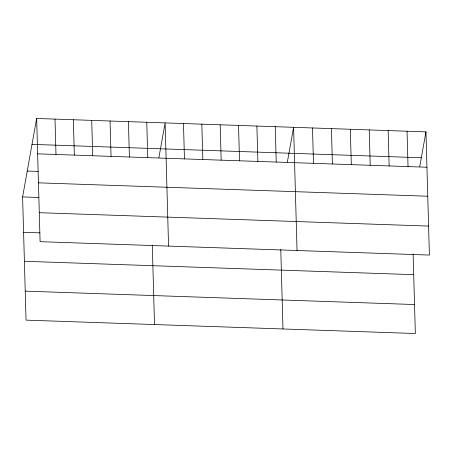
<?xml version="1.0" encoding="UTF-8"?>
<svg xmlns="http://www.w3.org/2000/svg" width="452" height="452" viewBox="0 0 452 452"><rect width="100%" height="100%" fill="white"/><g stroke="black" fill="none" stroke-linecap="round" stroke-linejoin="round"><path stroke-width="0.68" d="M413.128 253.973L415.348 333.519L26.041 320.129L22.6 196.931L36.652 118.48L425.959 131.871L429.4 255.069L40.092 241.679L36.652 118.48M158.895 157.68L165.121 122.899L168.562 246.097M287.365 162.098L293.597 127.323L297.037 250.515M419.727 166.652L425.959 131.871M32.013 144.369L421.32 157.759M37.64 153.849L426.948 167.24M27.239 171.042L38.115 171.415M38.448 182.834L427.756 196.224M22.6 196.931L38.912 197.49M39.284 212.694L428.592 226.085M23.589 232.3L39.9 232.859M24.397 261.284L413.704 274.675M25.233 291.144L414.541 304.535M407.049 131.221L408.037 166.59M388.138 130.571L389.127 165.94M369.233 129.922L370.216 165.291M350.323 129.272L351.311 164.641M331.412 128.622L332.401 163.991M312.501 127.972L313.49 163.336M280.765 249.419L282.986 328.966M275.24 126.69L276.228 162.059M256.889 126.057L257.877 161.426M238.537 125.424L239.52 160.793M220.18 124.797L221.169 160.161M201.829 124.164L202.818 159.533M183.478 123.532L184.461 158.901M152.29 245.001L154.511 324.547M146.77 122.272L147.759 157.641M128.419 121.639L129.402 157.008M110.062 121.006L111.051 156.375M91.711 120.379L92.7 155.742M73.354 119.746L74.343 155.115M55.003 119.113L55.991 154.482"/></g></svg>
